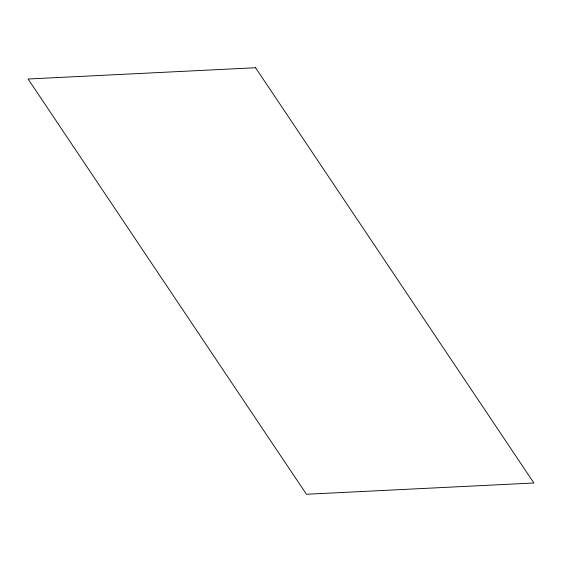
<?xml version="1.0" encoding="UTF-8"?>
<svg xmlns="http://www.w3.org/2000/svg" width="562" height="562" viewBox="0 0 562 562"><rect width="100%" height="100%" fill="white"/><g stroke="black" fill="none" stroke-linecap="round" stroke-linejoin="round"><path stroke-width="0.84" d="M255.555 67.735L28.1 79.01L306.445 494.265L533.9 482.99L255.555 67.735"/></g></svg>
